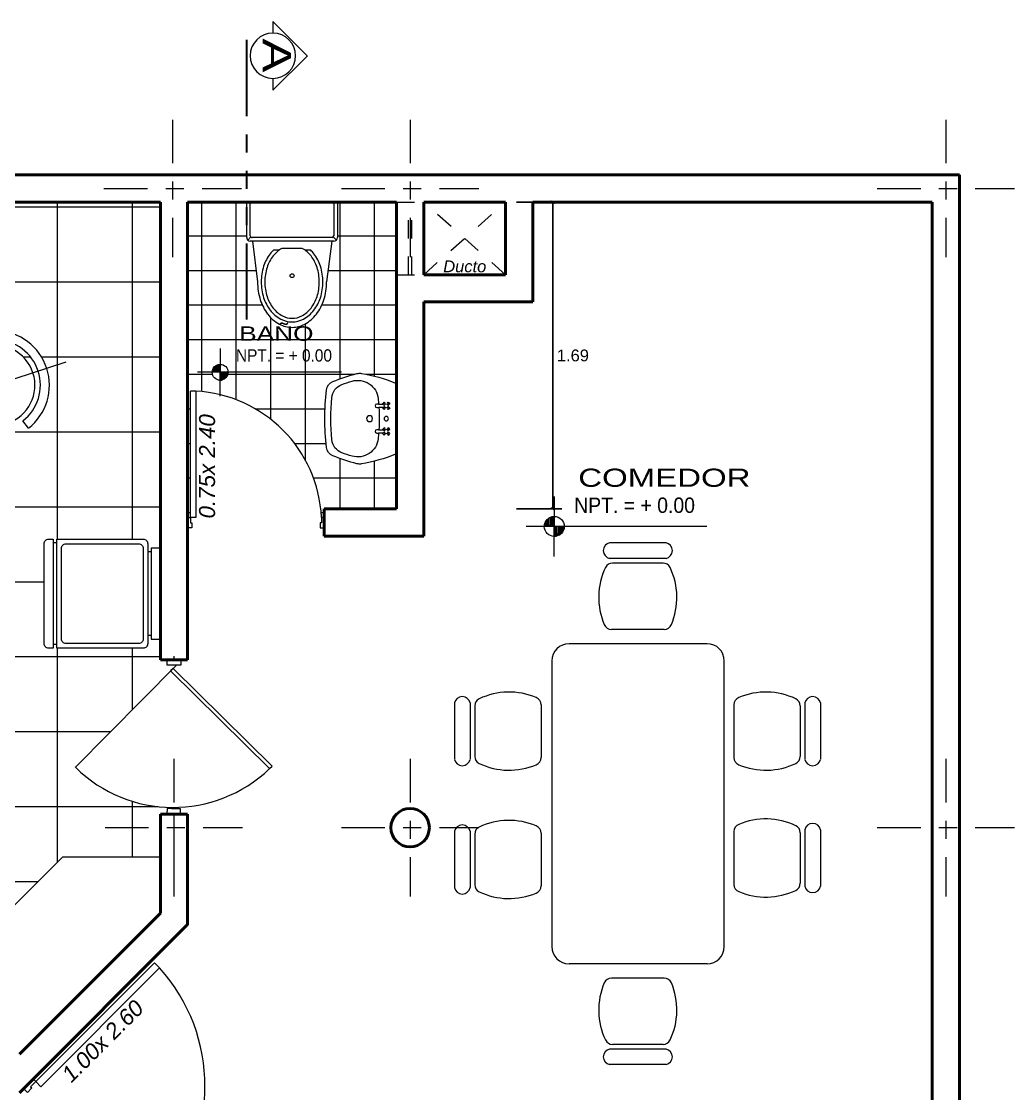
# Model space of a CAD drawing. Header units: millimetres. Extents: x 2033 to 2295, y 1536 to 1691.
# Drawn here: x 2193.81 to 2199.28, y 1553.54 to 1559.44 of the extents above; entities that cross this region are included whole.
import ezdxf

# ---------------------------------------------------------------- set-up
doc = ezdxf.new("R2010")
doc.units = ezdxf.units.MM
for name, pattern in [('ACAD_ISO02W100', [15, 12, -3]), ('ACAD_ISO06W100', [36, 24, -3, 0, -3, 0, -3, 0, -3]), ('ACAD_ISO10W100', [18, 12, -3, 0, -3]), ('HIDDEN2', [4.7625, 3.175, -1.5875])]:
    doc.linetypes.add(name, pattern=pattern)
doc.layers.get('Defpoints').update_dxf_attribs({"color": 164})
for name, color, linetype, lineweight in [('CARPINTERIA', 21, 'Continuous', 18), ('cotas', 251, 'Continuous', 15), ('Muebles', 33, 'Continuous', 9), ('MUEBLES-PUERTAS', 21, 'Continuous', 9), ('muroalto', 12, 'Continuous', 50), ('PISOS', 252, 'Continuous', 0), ('PROYECCIONES', 127, 'HIDDEN2', 5), ('PYV', 30, 'Continuous', 13), ('SANITARIO', 161, 'Continuous', 5), ('seccion', 130, 'Continuous', 35), ('TEXTOS', 7, 'Continuous', 5), ('texturasde piso', 252, 'Continuous', 0), ('UNO', 254, 'Continuous', 9), ('ventana-puerta', 2, 'Continuous', 5)]:
    doc.layers.add(name, color=color, linetype=linetype, lineweight=lineweight)
doc.layers.add('COTA', color=1, linetype='Continuous')
doc.styles.add('ARDELG', font='arial.ttf', dxfattribs={"width": 0.9, "height": 0.1})
doc.styles.add('ARIAL', font='arial.ttf', dxfattribs={"width": 1.3, "height": 0.1})
doc.styles.get("Standard").update_dxf_attribs({"font": 'arial.ttf'})
doc.dimstyles.new('Aritek', dxfattribs={"dimtxt": 0.065, "dimasz": 0.02, "dimexe": 0.05, "dimexo": 0.15, "dimgap": 0.03, "dimtad": 2, "dimtih": 1, "dimtoh": 1, "dimzin": 4, "dimdsep": 46, "dimtxsty": 'Standard', "dimblk": 'ARCHTICK', "dimcen": 0.1, "dimclrt": 7, "dimadec": 0, "dimazin": 0, "dimtfac": 1, "dimtmove": 2, "dimatfit": 1, "dimldrblk": 'DOTSMALL', "dimfxl": 0.2, "dimfxlon": 1, "dimarcsym": 0})

# ---------------------------------------------------------------- blocks, each defined once
blk = doc.blocks.new('puerta cocina')
at = {"layer": 'ventana-puerta', "lineweight": 9}
for p, q in [((0, -0.0375), (-0.02, -0.0375)), ((0.83, -0.0377), (0.8228, -0.0378)), ((0.86, -0.0375), (0.88, -0.0375))]:
    blk.add_line(p, q, dxfattribs=at)
at = {"layer": 'ventana-puerta', "lineweight": 9, "ltscale": 0.006}
blk.add_line((0.0311, -0.0261), (0.6016, -0.587), dxfattribs=at)
at = {"layer": 'ventana-puerta', "lineweight": 9}
for points in [[(0.6054, 0.4961), (0.5912, 0.5101), (0.0478, -0.0425), (0.0621, -0.0566), (0.6054, 0.4961)], [(0, -0.075), (0, 0), (0.03, 0), (0.03, -0.05), (0.03, -0.05), (0.03, -0.075)], [(0.86, -0.075), (0.86, 0), (0.83, 0), (0.83, -0.05), (0.83, -0.05), (0.83, -0.075)]]:
    blk.add_lwpolyline(points, close=True, dxfattribs=at)
blk.add_arc((0.0474, -0.0424), 0.7755, 315.50244, 43.97639, dxfattribs=at)
blk = doc.blocks.new('P')
at = {"linetype": 'Continuous'}
for p, q in [((0.06, 1), (0.02, 1)), ((0.02, 0.075), (0.02, 1)), ((0.06, 1), (0.06, 0.075)), ((0, 0), (0, 0.075)), ((0, 0.075), (0.02, 0.075)), ((0.06, 0.075), (0.02, 0.075)), ((0.02, 0.075), (0.02, 0.035)), ((0.98, 0.075), (0.98, 0.035)), ((1, 0.075), (0.98, 0.075)), ((1, 0), (1, 0.075)), ((0.03, 0), (0, 0)), ((0.02, 0.035), (0.03, 0.035)), ((0.03, 0.035), (0.03, 0)), ((0.97, 0.035), (0.97, 0)), ((0.98, 0.035), (0.97, 0.035)), ((0.97, 0), (1, 0))]:
    blk.add_line(p, q, dxfattribs=at)
blk.add_arc((0.0086, 0.0289), 0.9725, 2.71991, 86.96955, dxfattribs=at)
blk = doc.blocks.new('waterdwe')
at = {"layer": 'SANITARIO'}
for p, q in [((2478.0137, 1647.2625), (2478.0137, 1647.7625)), ((2478.0137, 1647.7625), (2478.2087, 1647.7625)), ((2478.2228, 1647.7566), (2478.2057, 1647.7396)), ((2478.0137, 1647.7425), (2478.1987, 1647.7425)), ((2478.2087, 1647.7325), (2478.2087, 1647.2925)), ((2478.2287, 1647.7425), (2478.2287, 1647.2825)), ((2478.2287, 1647.7306), (2478.4537, 1647.7025)), ((2478.2787, 1647.6153), (2478.2787, 1647.5843)), ((2478.2687, 1647.5687), (2478.2687, 1647.4563)), ((2478.2787, 1647.4407), (2478.2787, 1647.4097)), ((2478.2228, 1647.2684), (2478.2057, 1647.2854)), ((2478.2287, 1647.2944), (2478.4537, 1647.3225)), ((2478.1987, 1647.2825), (2478.0137, 1647.2825)), ((2478.2087, 1647.2625), (2478.0137, 1647.2625))]:
    blk.add_line(p, q, dxfattribs=at)
blk.add_circle((2478.4192, 1647.5125), 0.0107, dxfattribs=at)
for centre, radius, start, end in [((2478.2087, 1647.7425), 0.02, 360, 90), ((2478.1987, 1647.7325), 0.01, 360, 90), ((2478.4537, 1647.3746), 0.3279, 72.52588, 90), ((2478.4358, 1647.4545), 0.2252, 107.74852, 127.69424), ((2478.4358, 1647.4545), 0.2052, 107.74852, 127.69424), ((2478.4537, 1647.3987), 0.2838, 90, 107.74852), ((2478.4537, 1647.3987), 0.2638, 90, 107.74852), ((2478.4537, 1647.3987), 0.2838, 72.25148, 90), ((2478.4537, 1647.3987), 0.2638, 72.25148, 90), ((2478.4715, 1647.4545), 0.2052, 52.30576, 72.25148), ((2478.4715, 1647.4545), 0.2252, 52.30576, 72.25148), ((2478.475, 1647.4423), 0.257, 52.76517, 72.52588), ((2478.5076, 1647.4852), 0.203, 28.59117, 52.76517), ((2478.4084, 1647.49), 0.1604, 127.69424, 150.59746), ((2478.4084, 1647.49), 0.1804, 127.69424, 135.98708), ((2478.4989, 1647.49), 0.1604, 28.19314, 52.30576), ((2478.4989, 1647.49), 0.1804, 28.19314, 52.30576), ((2478.5577, 1647.5125), 0.146, 360, 28.59117), ((2478.541, 1647.5125), 0.1127, 360, 28.19314), ((2478.541, 1647.5125), 0.1327, 360, 28.19314), ((2478.541, 1647.5125), 0.1127, 331.80686, 360), ((2478.541, 1647.5125), 0.1327, 331.80686, 360), ((2478.5577, 1647.5125), 0.146, 331.40883, 360), ((2478.4084, 1647.535), 0.1604, 209.40254, 232.30576), ((2478.4084, 1647.535), 0.1804, 224.01292, 232.30576), ((2478.4358, 1647.5705), 0.2052, 232.30576, 252.25148), ((2478.4715, 1647.5705), 0.2052, 287.74852, 307.69424), ((2478.4989, 1647.535), 0.1604, 307.69424, 331.80686), ((2478.4989, 1647.535), 0.1804, 307.69424, 331.80686), ((2478.5076, 1647.5398), 0.203, 307.23483, 331.40883), ((2478.4358, 1647.5705), 0.2252, 232.30576, 252.25148), ((2478.4537, 1647.6263), 0.2838, 252.25148, 270), ((2478.4537, 1647.6263), 0.2638, 252.25148, 270), ((2478.4537, 1647.6263), 0.2638, 270, 287.74852), ((2478.4537, 1647.6263), 0.2838, 270, 287.74852), ((2478.4715, 1647.5705), 0.2252, 287.74852, 307.69424), ((2478.475, 1647.5827), 0.257, 287.47412, 307.23483), ((2478.1987, 1647.2925), 0.01, 270, 360), ((2478.4537, 1647.6504), 0.3279, 270, 287.47412), ((2478.2087, 1647.2825), 0.02, 270, 360)]:
    blk.add_arc(centre, radius, start, end, dxfattribs=at)
blk = doc.blocks.new('A$C493C44AB')
at = {"layer": 'SANITARIO'}
for p, q in [((0.17, 0.3198), (0.17, 0.2963)), ((0.1888, 0.2976), (0.1888, 0.3198)), ((0.3111, 0.3198), (0.3111, 0.2976)), ((0.3299, 0.2963), (0.3299, 0.3198))]:
    blk.add_line(p, q, dxfattribs=at)
for points in [[(0.4082, 0.0095, 0.268711), (0.4543, 0.0446, 0.03809), (0.4982, 0.177, 0.103744), (0.4991, 0.2022, 0.053168), (0.4461, 0.3892, 0.306147), (0.4382, 0.3945), (0.0617, 0.3945, 0.306147), (0.0539, 0.3892, 0.053168), (0.0008, 0.2022, 0.103744), (0.0018, 0.177, 0.03809), (0.0456, 0.0446, 0.268711), (0.0918, 0.0095, 0.062558)], [(0.174, 0.329), (0.1695, 0.3245, 0.056579), (0.1728, 0.3226), (0.1685, 0.3183, -0.141407), (0.1596, 0.3272), (0.1639, 0.3315, 0.056579), (0.1658, 0.3282), (0.1703, 0.3327, -0.274973), (0.1703, 0.3435), (0.1658, 0.348, 0.056579), (0.1639, 0.3447), (0.1596, 0.349, -0.141407), (0.1685, 0.3579), (0.1728, 0.3536, 0.056579), (0.1695, 0.3517), (0.174, 0.3472, -0.274973), (0.1848, 0.3472), (0.1894, 0.3517, 0.056579), (0.1861, 0.3536), (0.1904, 0.3579, -0.141407), (0.1992, 0.349), (0.1949, 0.3447, 0.056579), (0.193, 0.348), (0.1885, 0.3435, -0.274973), (0.1885, 0.3327), (0.193, 0.3282, 0.056579), (0.1949, 0.3315), (0.1992, 0.3272, -0.141407), (0.1904, 0.3183), (0.1861, 0.3226, 0.056579), (0.1894, 0.3245), (0.1848, 0.329, -0.274973)], [(0.3296, 0.3435), (0.3341, 0.348, -0.056579), (0.336, 0.3447), (0.3403, 0.349, 0.141407), (0.3314, 0.3579), (0.3271, 0.3536, -0.056579), (0.3304, 0.3517), (0.3259, 0.3472, 0.274973), (0.3151, 0.3472), (0.3106, 0.3517, -0.056579), (0.3139, 0.3536), (0.3096, 0.3579, 0.141407), (0.3007, 0.349), (0.305, 0.3447, -0.056579), (0.3069, 0.348), (0.3114, 0.3435, 0.274973), (0.3114, 0.3327), (0.3069, 0.3282, -0.056579), (0.305, 0.3315), (0.3007, 0.3272, 0.141407), (0.3096, 0.3183), (0.3139, 0.3226, -0.056579), (0.3106, 0.3245), (0.3151, 0.329, 0.274973), (0.3259, 0.329), (0.3304, 0.3245, -0.056579), (0.3271, 0.3226), (0.3314, 0.3183, 0.141407), (0.3403, 0.3272), (0.336, 0.3315, -0.056579), (0.3341, 0.3282), (0.3296, 0.3327, 0.274973)], [(0.3599, 0.2936, 0.007112), (0.3299, 0.2963), (0.3299, 0.2858, -1), (0.3111, 0.2858), (0.3111, 0.2976, 0.028913), (0.1888, 0.2976), (0.1888, 0.2858, -1), (0.17, 0.2858), (0.17, 0.2963, 0.007112), (0.1401, 0.2936, 0.468237), (0.0435, 0.1497, 0.016513), (0.0617, 0.0942, 0.289254), (0.1345, 0.0382, 0.0468), (0.3654, 0.0382, 0.289254), (0.4382, 0.0942, 0.016513), (0.4564, 0.1497, 0.468237)], [(0.2337, 0.2464, -1), (0.2662, 0.2464, -1)]]:
    blk.add_lwpolyline(points, format="xyb", close=True, dxfattribs=at)
blk.add_lwpolyline([(0.3111, 0.3333), (0.3111, 0.3324, 1)], format="xyb", dxfattribs=at)
for centre, radius in [((0.25, 0.3381), 0.0123), ((0.25, 0.2464), 0.0162)]:
    blk.add_circle(centre, radius, dxfattribs=at)
blk = doc.blocks.new('Refrigerador')
at = {"layer": 'MUEBLES-PUERTAS', "ltscale": 0.0035}
for points in [[(-0.3, 0.59), (-0.3, 0.615, -0.414214), (-0.275, 0.64), (0.275, 0.64, -0.414214), (0.3, 0.615), (0.3, 0.59)], [(-0.3, 0.57), (0.3, 0.57), (0.3, 0.095, -0.414214), (0.275, 0.07), (-0.275, 0.07, -0.414214), (-0.3, 0.095)]]:
    blk.add_lwpolyline(points, format="xyb", close=True, dxfattribs=at)
at = {"layer": 'UNO', "ltscale": 0.0035}
for p, q in [((-0.28, 0.57), (-0.28, 0.59)), ((0.28, 0.57), (0.28, 0.59)), ((-0.23, 0.05), (-0.23, 0.07)), ((0.23, 0.05), (0.23, 0.07))]:
    blk.add_line(p, q, dxfattribs=at)
blk.add_lwpolyline([(-0.25, 0.545), (0.25, 0.545, -0.414214), (0.275, 0.52), (0.275, 0.12, -0.414214), (0.25, 0.095), (-0.25, 0.095, -0.414214), (-0.275, 0.12), (-0.275, 0.52, -0.414214)], format="xyb", close=True, dxfattribs=at)
blk.add_lwpolyline([(-0.25, 0.05), (-0.25, 0), (0.25, 0), (0.25, 0.05)], close=True, dxfattribs=at)
blk = doc.blocks.new('Ref G Planta')
at = {"layer": 'MUEBLES-PUERTAS', "ltscale": 0.0035, "rotation": 180}
blk.add_blockref('Refrigerador', (0, -0.025), dxfattribs=at)
blk = doc.blocks.new('mesaa')
at = {"layer": 'Muebles', "lineweight": 0}
for p, q in [((4594.7062, 562.2277), (4594.3958, 562.2277)), ((4595.4128, 562.2277), (4595.1024, 562.2277)), ((4594.7062, 562.1422), (4594.3958, 562.1422)), ((4594.6904, 562.1165), (4594.4116, 562.1165)), ((4595.4128, 562.1422), (4595.1024, 562.1422)), ((4595.397, 562.1165), (4595.1182, 562.1165)), ((4594.6964, 561.7515), (4594.4056, 561.7515)), ((4595.403, 561.7515), (4595.1121, 561.7515)), ((4595.6443, 561.6921), (4594.0715, 561.6921)), ((4593.9765, 560.8371), (4593.9765, 561.5971)), ((4595.7393, 560.8371), (4595.7393, 561.5971)), ((4593.4215, 561.0633), (4593.4215, 561.3737)), ((4593.507, 561.0633), (4593.507, 561.3737)), ((4593.5326, 561.0791), (4593.5326, 561.3579)), ((4593.8976, 561.073), (4593.8976, 561.3639)), ((4595.8182, 561.073), (4595.8182, 561.3639)), ((4596.1832, 561.0791), (4596.1832, 561.3579)), ((4596.2088, 561.0633), (4596.2088, 561.3737)), ((4596.2943, 561.0633), (4596.2943, 561.3737)), ((4594.0715, 560.7421), (4595.6443, 560.7421)), ((4594.7044, 560.6891), (4594.4136, 560.6891)), ((4595.403, 560.6891), (4595.1121, 560.6891)), ((4594.7142, 560.2984), (4594.4038, 560.2984)), ((4594.6984, 560.3241), (4594.4196, 560.3241)), ((4595.4128, 560.2984), (4595.1024, 560.2984)), ((4595.397, 560.3241), (4595.1182, 560.3241)), ((4594.7142, 560.2129), (4594.4038, 560.2129)), ((4595.4128, 560.2129), (4595.1024, 560.2129))]:
    blk.add_line(p, q, dxfattribs=at)
for centre, radius, start, end in [((4594.4043, 562.1849), 0.0436, 101.30993, 258.69007), ((4594.6977, 562.1849), 0.0436, 281.30993, 78.69007), ((4595.1109, 562.1849), 0.0436, 101.30993, 258.69007), ((4595.4043, 562.1849), 0.0436, 281.30993, 78.69007), ((4594.4116, 562.0738), 0.0428, 90, 154.6217), ((4594.6904, 562.0738), 0.0428, 25.3783, 90), ((4595.1182, 562.0738), 0.0428, 90, 154.6217), ((4595.397, 562.0738), 0.0428, 25.3783, 90), ((4594.7204, 561.9273), 0.3845, 154.6217, 202.90241), ((4594.3816, 561.9273), 0.3845, 337.09759, 25.3783), ((4595.427, 561.9273), 0.3845, 154.6217, 202.90241), ((4595.0882, 561.9273), 0.3845, 337.09759, 25.3783), ((4594.4056, 561.7943), 0.0428, 202.90241, 270), ((4594.6964, 561.7943), 0.0428, 270, 337.09759), ((4595.1121, 561.7943), 0.0428, 202.90241, 270), ((4595.403, 561.7943), 0.0428, 270, 337.09759), ((4594.0715, 561.5971), 0.095, 90, 180), ((4595.6443, 561.5971), 0.095, 0, 90), ((4593.4642, 561.3651), 0.0436, 11.30993, 168.69007), ((4593.5754, 561.3579), 0.0428, 115.3783, 180), ((4593.7219, 561.0491), 0.3845, 67.09759, 115.3783), ((4593.8549, 561.3639), 0.0428, 0, 67.09759), ((4595.8609, 561.3639), 0.0428, 112.90241, 180), ((4595.9939, 561.0491), 0.3845, 64.6217, 112.90241), ((4596.1404, 561.3579), 0.0428, 0, 64.6217), ((4596.2516, 561.3651), 0.0436, 11.30993, 168.69007), ((4593.4642, 561.0718), 0.0436, 191.30993, 348.69007), ((4593.5754, 561.0791), 0.0428, 180, 244.6217), ((4593.7219, 561.3879), 0.3845, 244.6217, 292.90241), ((4593.8549, 561.073), 0.0428, 292.90241, 0), ((4595.8609, 561.073), 0.0428, 180, 247.09759), ((4595.9939, 561.3879), 0.3845, 247.09759, 295.3783), ((4596.1404, 561.0791), 0.0428, 295.3783, 0), ((4596.2516, 561.0718), 0.0436, 191.30993, 348.69007), ((4594.0715, 560.8371), 0.095, 180, 270), ((4595.6443, 560.8371), 0.095, 270, 0), ((4594.4136, 560.6463), 0.0428, 90, 157.09759), ((4594.7044, 560.6463), 0.0428, 22.90241, 90), ((4595.1121, 560.6463), 0.0428, 90, 157.09759), ((4595.403, 560.6463), 0.0428, 22.90241, 90), ((4594.7284, 560.5133), 0.3845, 157.09759, 205.3783), ((4594.3896, 560.5133), 0.3845, 334.6217, 22.90241), ((4595.427, 560.5133), 0.3845, 157.09759, 205.3783), ((4595.0882, 560.5133), 0.3845, 334.6217, 22.90241), ((4594.4196, 560.3668), 0.0428, 205.3783, 270), ((4594.6984, 560.3668), 0.0428, 270, 334.6217), ((4595.1182, 560.3668), 0.0428, 205.3783, 270), ((4595.397, 560.3668), 0.0428, 270, 334.6217), ((4594.4123, 560.2557), 0.0436, 101.30993, 258.69007), ((4594.7057, 560.2557), 0.0436, 281.30993, 78.69007), ((4595.1109, 560.2557), 0.0436, 101.30993, 258.69007), ((4595.4043, 560.2557), 0.0436, 281.30993, 78.69007)]:
    blk.add_arc(centre, radius, start, end, dxfattribs=at)
blk = doc.blocks.new('A$C01EB6467')
at = {"layer": 'Muebles'}
for p, q in [((0, 0.9929), (0, 0.3974)), ((-0.2349, 0.6679), (-0.2819, 0.685)), ((0.2819, 0.685), (0.2349, 0.6679)), ((-0.22, 0.5041), (-0.22, 0.5824)), ((0.22, 0.5824), (0.22, 0.5041)), ((-0.5643, 0.4798), (-0.5626, 0.4298)), ((0.5626, 0.4298), (0.5643, 0.4798)), ((-0.4859, 0.3892), (-0.4114, 0.365)), ((0.4114, 0.365), (0.4859, 0.3892)), ((-0.9443, 0.3068), (-0.3779, 0.1228)), ((0.9443, 0.3068), (0.3779, 0.1228)), ((-0.7078, -0.017), (-0.7386, -0.0564)), ((-0.5474, -0.0535), (-0.6218, -0.0293)), ((0.6218, -0.0293), (0.5474, -0.0535)), ((0.7386, -0.0564), (0.7078, -0.017)), ((-0.5203, -0.3418), (-0.4743, -0.2785)), ((0.4743, -0.2785), (0.5203, -0.3418)), ((-0.5836, -0.8033), (-0.2336, -0.3215)), ((0.5836, -0.8033), (0.2336, -0.3215)), ((-0.6307, -0.3885), (-0.5826, -0.4022)), ((0.5826, -0.4022), (0.6307, -0.3885)), ((-0.1183, -0.5371), (-0.1643, -0.6005)), ((0.1643, -0.6005), (0.1183, -0.5371)), ((-0.2025, -0.6784), (-0.1745, -0.7199)), ((0.1745, -0.7199), (0.2025, -0.6784))]:
    blk.add_line(p, q, dxfattribs=at)
blk.add_circle((0, 0), 0.55, dxfattribs=at)
for centre, radius, start, end in [((0, 0.5824), 0.3, 20, 160), ((0, 0.5824), 0.25, 20, 160), ((0, 0.5824), 0.22, 0, 180), ((-0.5539, 0.18), 0.3, 92, 232), ((0.5539, 0.18), 0.3, 308, 88), ((-0.5539, 0.18), 0.25, 92, 232), ((0.5539, 0.18), 0.25, 308, 88), ((-0.5539, 0.18), 0.22, 72, 252), ((0.5539, 0.18), 0.22, 288, 108), ((-0.3423, -0.4711), 0.22, 144, 324), ((0.3423, -0.4711), 0.22, 216, 36), ((-0.3423, -0.4711), 0.3, 164, 304), ((-0.3423, -0.4711), 0.25, 164, 304), ((0.3423, -0.4711), 0.3, 236, 16), ((0.3423, -0.4711), 0.25, 236, 16)]:
    blk.add_arc(centre, radius, start, end, dxfattribs=at)
blk = doc.blocks.new('_ArchTick')
at = {"color": 0, "linetype": 'ByBlock', "const_width": 0.15}
blk.add_lwpolyline([(-0.5, -0.5), (0.5, 0.5)], dxfattribs=at)
blk = doc.blocks.new('*D300')
at = {"layer": 'Defpoints', "color": 0, "linetype": 'Continuous', "transparency": 16777216}
for p in [(2196.1259, 1558.4473), (2196.1259, 1556.7573), (2196.735, 1556.7573)]:
    blk.add_point(p, dxfattribs=at)
at = {"layer": 'PISOS', "color": 0, "linetype": 'Continuous', "lineweight": -2, "transparency": 16777216}
for p, q in [((2196.535, 1558.4473), (2196.785, 1558.4473)), ((2196.735, 1558.4473), (2196.735, 1556.7573)), ((2196.535, 1556.7573), (2196.785, 1556.7573))]:
    blk.add_line(p, q, dxfattribs=at)
at = {"layer": 'PISOS', "color": 0, "linetype": 'Continuous', "lineweight": -2, "transparency": 16777216, "xscale": 0.02, "yscale": 0.02, "zscale": 0.02}
for p, rotation in [((2196.735, 1558.4473), 90), ((2196.735, 1556.7573), 270)]:
    blk.add_blockref('_ArchTick', p, dxfattribs=dict(at, rotation=rotation))
at = {"layer": 'PISOS', "color": 7, "linetype": 'Continuous', "transparency": 16777216, "insert": (2196.8464, 1557.6023), "char_height": 0.065, "attachment_point": 5}
blk.add_mtext('1.69', dxfattribs=at)
blk = doc.blocks.new('_DotSmall')
at = {"color": 0, "linetype": 'ByBlock', "const_width": 0.5}
blk.add_lwpolyline([(-0.0625, 0, 1), (0.0625, 0, 1)], format="xyb", close=True, dxfattribs=at)
blk = doc.blocks.new('Corte')
at = {"layer": 'TEXTOS', "color": 14, "ltscale": 0.0035}
for p, q in [((0.1476, 0.1688), (0.3377, -0.0212)), ((0.1476, 0.1038), (0.1476, 0.1688)), ((0.337, -0.0206), (0.1476, -0.21)), ((0.1476, -0.21), (0.1476, -0.1462))]:
    blk.add_line(p, q, dxfattribs=at)
blk.add_circle((0.1476, -0.0212), 0.125, dxfattribs=at)

msp = doc.modelspace()

# ---------------------------------------------------------------- hatches: boundary and pattern name
at = {"layer": 'PISOS', "linetype": 'Continuous'}
h = msp.add_hatch(dxfattribs=at)
h.set_pattern_fill('NET', color=256, scale=0.13)
h.set_pattern_definition([(360, (89.3961, -26.127), (1e-16, 0.41275), []), (90, (89.3961, -26.127), (-0.41275, 1e-16), [])])
h.paths.add_polyline_path([(2192.2, 1555.6758), (2191.6, 1555.6758), (2191.6, 1555.0758), (2192.2, 1555.0758), (2192.2, 1554.3543), (2193.5496, 1554.3543), (2194.035, 1554.8396), (2194.575, 1554.8396), (2194.575, 1555.0773), (2194.6112, 1555.0773), (2194.6113, 1555.107), (2194.6481, 1555.1069), (2194.6481, 1555.114, -0.198166), (2194.1072, 1555.3347), (2194.6623, 1555.8971), (2194.6376, 1555.8971), (2194.6129, 1555.8972), (2194.613, 1555.9267), (2194.575, 1555.9267), (2194.575, 1556.0411), (2194.525, 1556.0411), (2194.525, 1556.0611), (2194.505, 1556.0611), (2194.505, 1556.0161, -0.414214), (2194.48, 1555.9911), (2194.005, 1555.9911), (2194.005, 1556.0111), (2193.985, 1556.0111), (2193.985, 1555.9911), (2193.96, 1555.9911, -0.414214), (2193.935, 1556.0161), (2193.935, 1556.5661, -0.414214), (2193.96, 1556.5911), (2193.985, 1556.5911), (2193.985, 1556.5711), (2194.005, 1556.5711), (2194.005, 1556.5911), (2194.48, 1556.5911, -0.414214), (2194.505, 1556.5661), (2194.505, 1556.5211), (2194.525, 1556.5211), (2194.525, 1556.5411), (2194.575, 1556.5411), (2194.575, 1558.4473), (2191.6, 1558.4473), (2191.6, 1556.4008), (2192.2, 1556.4008)])
h.paths.add_polyline_path([(2192.5683, 1556.1376, -1), (2192.6783, 1556.1376, -1)], flags=16)
h.paths.add_polyline_path([(2192.7612, 1555.018, -1), (2192.6512, 1555.018, -1)], flags=16)
h.paths.add_polyline_path([(2192.4795, 1556.8705), (2192.5275, 1556.8567, 0.315299), (2192.6209, 1556.5855), (2192.6385, 1556.6098, -0.414214), (2192.5899, 1556.9171), (2192.6359, 1556.9804, -0.108827), (2192.5628, 1557.2055), (2192.4883, 1557.2297, -0.414214), (2192.3471, 1557.5069), (2192.3185, 1557.5161, 0.315299), (2192.4024, 1557.2419), (2192.3716, 1557.2025, -0.700208), (2192.5458, 1557.7387), (2192.5476, 1557.6887, 0.315299), (2192.3185, 1557.5161), (2192.3471, 1557.5069, -0.414214), (2192.6243, 1557.6481), (2192.6987, 1557.6239, -0.108827), (2192.8902, 1557.763), (2192.8902, 1557.8413, -0.414214), (2193.1102, 1558.0613), (2193.1102, 1558.0913, 0.315299), (2192.8752, 1557.9268), (2192.8283, 1557.9439, -0.700208), (2193.3921, 1557.9439), (2193.3451, 1557.9268, 0.315299), (2193.1102, 1558.0913), (2193.1102, 1558.0613, -0.414214), (2193.3302, 1557.8413), (2193.3302, 1557.763, -0.108827), (2193.5216, 1557.6239), (2193.596, 1557.6481, -0.414214), (2193.8733, 1557.5069), (2193.9018, 1557.5161, 0.315299), (2193.6727, 1557.6887), (2193.6745, 1557.7387, -0.700208), (2193.8487, 1557.2025), (2193.8179, 1557.2419, 0.315299), (2193.9018, 1557.5161), (2193.8733, 1557.5069, -0.414214), (2193.732, 1557.2297), (2193.6576, 1557.2055, -0.108827), (2193.5844, 1556.9804), (2193.6304, 1556.9171, -0.414214), (2193.5818, 1556.6098), (2193.5994, 1556.5855, 0.315299), (2193.6928, 1556.8567), (2193.7408, 1556.8705, -0.700208), (2193.2847, 1556.5391), (2193.3127, 1556.5805, 0.315299), (2193.5994, 1556.5855), (2193.5818, 1556.6098, -0.414214), (2193.2745, 1556.6585), (2193.2285, 1556.7218, -0.108827), (2192.9918, 1556.7218), (2192.9458, 1556.6585, -0.414214), (2192.6385, 1556.6098), (2192.6209, 1556.5855, 0.315299), (2192.9076, 1556.5805), (2192.9356, 1556.5391, -0.700208)], flags=16)
h.paths.add_polyline_path([(2192.196, 1555.6233), (2192.1957, 1555.1206), (2192.1724, 1555.1206), (2192.1727, 1555.6233)], flags=16)
h.paths.add_polyline_path([(2192.1587, 1555.6047), (2192.1585, 1555.1393, -0.414214), (2192.1119, 1555.0927), (2191.7209, 1555.093, -0.414214), (2191.6744, 1555.1395), (2191.6747, 1555.605, -0.414214), (2191.7212, 1555.6515), (2192.1122, 1555.6513, -0.414214)], flags=16)
h.paths.add_polyline_path([(2192.1261, 1555.5117, -1), (2191.9865, 1555.5117, -1)], flags=0)
h.paths.add_polyline_path([(2192.1075, 1555.5117, -1), (2192.0051, 1555.5117, -1)], flags=0)
h.paths.add_polyline_path([(2192.0889, 1555.5117, -1), (2192.0237, 1555.5117, -1)], flags=0)
h.paths.add_polyline_path([(2192.1492, 1555.2324, -1), (2191.963, 1555.2324, -1)], flags=0)
h.paths.add_polyline_path([(2192.1306, 1555.2324, -1), (2191.9817, 1555.2324, -1)], flags=0)
h.paths.add_polyline_path([(2192.112, 1555.2324, -1), (2192.0003, 1555.2324, -1)], flags=0)
h.paths.add_polyline_path([(2191.8701, 1555.5118, -1), (2191.6839, 1555.5118, -1)], flags=0)
h.paths.add_polyline_path([(2191.8515, 1555.5118, -1), (2191.7025, 1555.5118, -1)], flags=0)
h.paths.add_polyline_path([(2191.8329, 1555.5118, -1), (2191.7212, 1555.5118, -1)], flags=0)
h.paths.add_polyline_path([(2191.8467, 1555.2326, -1), (2191.707, 1555.2326, -1)], flags=0)
h.paths.add_polyline_path([(2191.8281, 1555.2326, -1), (2191.7257, 1555.2326, -1)], flags=0)
h.paths.add_polyline_path([(2191.8094, 1555.2326, -1), (2191.7443, 1555.2326, -1)], flags=0)
h.paths.add_polyline_path([(2191.6607, 1555.6515), (2191.6604, 1555.093), (2191.6371, 1555.093), (2191.6374, 1555.6515)], flags=16)
h.paths.add_polyline_path([(2192.7033, 1556.1651), (2193.4111, 1556.1651), (2193.4111, 1556.3403), (2192.7033, 1556.3403)], flags=24)
h.paths.add_polyline_path([(2192.7162, 1556.2995), (2193.3918, 1556.2995), (2193.3918, 1556.5055), (2192.7162, 1556.5055)], flags=24)
h.paths.add_polyline_path([(2192.7862, 1555.0455), (2193.494, 1555.0455), (2193.494, 1555.2207), (2192.7862, 1555.2207)], flags=24)
h.paths.add_polyline_path([(2192.8041, 1555.1798), (2193.5607, 1555.1798), (2193.5607, 1555.3859), (2192.8041, 1555.3859)], flags=24)
at = {"layer": 'texturasde piso', "linetype": 'ACAD_ISO02W100'}
h = msp.add_hatch(dxfattribs=at)
h.set_pattern_fill('NET', color=256, scale=0.06)
h.set_pattern_definition([(360, (89.3961, -26.12701), (5e-17, 0.1905), []), (90, (89.3961, -26.12701), (-0.1905, 6e-17), [])])
h.paths.add_polyline_path([(2195.875, 1558.4473), (2195.55, 1558.4473), (2195.55, 1558.2523, -0.414214), (2195.53, 1558.2323), (2195.5182, 1558.2323), (2195.49, 1558.0073, -0.076393), (2195.4749, 1557.9088, -0.086437), (2195.4344, 1557.8305, -0.105872), (2195.3699, 1557.7751, -0.125404), (2195.3, 1557.7573, -0.125404), (2195.2302, 1557.7751, -0.105872), (2195.1657, 1557.8305, -0.086437), (2195.1252, 1557.9088, -0.076393), (2195.11, 1558.0073), (2195.0819, 1558.2323), (2195.07, 1558.2323, -0.414214), (2195.05, 1558.2523), (2195.05, 1558.4473), (2194.725, 1558.4473), (2194.725, 1556.7573), (2194.725, 1556.7105), (2194.7401, 1556.7105), (2194.7401, 1557.4059), (2194.7701, 1557.4059, -0.04635), (2194.904, 1557.3863), (2194.904, 1557.4662, -0.414214), (2194.8603, 1557.51, -1), (2194.9477, 1557.51, -0.414214), (2194.904, 1557.4662), (2194.904, 1557.3863, -0.332823), (2195.4618, 1556.7105), (2195.4769, 1556.7105), (2195.4769, 1556.7573), (2195.875, 1556.7573), (2195.875, 1557.0607, -0.058248), (2195.67, 1557.0035, -0.0416), (2195.5251, 1557.0503, -0.268711), (2195.49, 1557.0965, -0.062558), (2195.49, 1557.4129, -0.268711), (2195.5251, 1557.459, -0.0416), (2195.67, 1557.5059, -0.058248), (2195.875, 1557.4486)])
h.paths.add_polyline_path([(2194.9675, 1557.5319), (2195.5302, 1557.5319), (2195.5302, 1557.6711), (2194.9675, 1557.6711)], flags=24)
h.paths.add_polyline_path([(2194.9784, 1557.6226), (2195.4273, 1557.6226), (2195.4273, 1557.7865), (2194.9784, 1557.7865)], flags=24)
at = {"layer": 'UNO', "ltscale": 0.005}
h = msp.add_hatch(dxfattribs=at)
h.set_pattern_fill('AR-PARQ1', color=21, scale=0.000119244, style=0)
h.set_pattern_definition([(90, (2045.015574, 1382.51158), (-0.036345611, 0.036345611), [0.036345611, -0.036345611]), (90, (2045.021632, 1382.51158), (-0.036345611, 0.036345611), [0.036345611, -0.036345611]), (90, (2045.02769, 1382.51158), (-0.036345611, 0.036345611), [0.036345611, -0.036345611]), (90, (2045.033747, 1382.51158), (-0.036345611, 0.036345611), [0.036345611, -0.036345611]), (90, (2045.039805, 1382.51158), (-0.036345611, 0.036345611), [0.036345611, -0.036345611]), (90, (2045.045862, 1382.51158), (-0.036345611, 0.036345611), [0.036345611, -0.036345611]), (90, (2045.05192, 1382.51158), (-0.036345611, 0.036345611), [0.036345611, -0.036345611]), (360, (2045.015574, 1382.547926), (0.036345611, -0.036345611), [0.036345611, -0.036345611]), (360, (2045.015574, 1382.553984), (0.036345611, -0.036345611), [0.036345611, -0.036345611]), (360, (2045.015574, 1382.56004), (0.036345611, -0.036345611), [0.036345611, -0.036345611]), (360, (2045.015574, 1382.5661), (0.036345611, -0.036345611), [0.036345611, -0.036345611]), (360, (2045.015574, 1382.572156), (0.036345611, -0.036345611), [0.036345611, -0.036345611]), (360, (2045.015574, 1382.578214), (0.036345611, -0.036345611), [0.036345611, -0.036345611]), (360, (2045.015574, 1382.58427), (0.036345611, -0.036345611), [0.036345611, -0.036345611])])
h.paths.add_polyline_path([(2194.904, 1557.51), (2194.904, 1557.5537, 0.414214), (2194.8603, 1557.51)])
h.paths.add_polyline_path([(2194.904, 1557.51), (2194.904, 1557.4662, 0.414214), (2194.9477, 1557.51)])
h = msp.add_hatch(dxfattribs=at)
h.set_pattern_fill('AR-PARQ1', color=21, scale=0.00015, style=0)
h.set_pattern_definition([(90, (2008.19584, 1336.526533), (-0.04572, 0.04572), [0.04572, -0.04572]), (90, (2008.20346, 1336.526533), (-0.04572, 0.04572), [0.04572, -0.04572]), (90, (2008.21108, 1336.526533), (-0.04572, 0.04572), [0.04572, -0.04572]), (90, (2008.2187, 1336.526533), (-0.04572, 0.04572), [0.04572, -0.04572]), (90, (2008.22632, 1336.526533), (-0.04572, 0.04572), [0.04572, -0.04572]), (90, (2008.23394, 1336.526533), (-0.04572, 0.04572), [0.04572, -0.04572]), (90, (2008.24156, 1336.526533), (-0.04572, 0.04572), [0.04572, -0.04572]), (360, (2008.19584, 1336.572253), (0.04572, -0.04572), [0.04572, -0.04572]), (360, (2008.19584, 1336.579873), (0.04572, -0.04572), [0.04572, -0.04572]), (360, (2008.19584, 1336.587493), (0.04572, -0.04572), [0.04572, -0.04572]), (360, (2008.19584, 1336.595113), (0.04572, -0.04572), [0.04572, -0.04572]), (360, (2008.19584, 1336.602733), (0.04572, -0.04572), [0.04572, -0.04572]), (360, (2008.19584, 1336.610353), (0.04572, -0.04572), [0.04572, -0.04572]), (360, (2008.19584, 1336.617973), (0.04572, -0.04572), [0.04572, -0.04572])])
h.paths.add_polyline_path([(2196.744, 1556.6611), (2196.744, 1556.7161, 0.414214), (2196.689, 1556.6611)])
h.paths.add_polyline_path([(2196.744, 1556.6611), (2196.744, 1556.6061, 0.414214), (2196.799, 1556.6611)])

# ---------------------------------------------------------------- linework, layer by layer
at = {"layer": 'CARPINTERIA'}
msp.add_line((2193.5496, 1554.3543), (2194.035, 1554.8396), dxfattribs=at)
at = {"layer": 'CARPINTERIA', "linetype": 'ACAD_ISO02W100'}
msp.add_line((2194.575, 1554.8396), (2194.035, 1554.8396), dxfattribs=at)
at = {"layer": 'muroalto'}
for p, q in [((2191.35, 1558.5973), (2198.975, 1558.5973)), ((2198.975, 1558.5973), (2198.975, 1551.2473)), ((2191.6, 1558.4473), (2194.575, 1558.4473)), ((2194.575, 1555.9267), (2194.575, 1558.4473)), ((2194.725, 1558.4473), (2195.875, 1558.4473)), ((2194.725, 1556.7573), (2194.725, 1558.4473)), ((2195.875, 1556.7573), (2195.875, 1558.4473)), ((2196.025, 1558.4473), (2196.475, 1558.4473)), ((2196.025, 1558.0473), (2196.025, 1558.4473)), ((2196.475, 1558.0473), (2196.475, 1558.4473)), ((2196.625, 1557.8973), (2196.625, 1558.4473)), ((2196.625, 1558.4473), (2198.825, 1558.4473)), ((2198.825, 1558.4473), (2198.825, 1551.3973)), ((2196.025, 1558.0473), (2196.475, 1558.0473)), ((2196.025, 1556.6073), (2196.025, 1557.8973)), ((2196.025, 1557.8973), (2196.625, 1557.8973)), ((2194.725, 1555.9267), (2194.725, 1556.7573)), ((2195.4769, 1556.6073), (2195.4769, 1556.7573)), ((2195.4769, 1556.7573), (2195.875, 1556.7573)), ((2195.4769, 1556.6073), (2196.025, 1556.6073)), ((2194.575, 1555.9267), (2194.725, 1555.9267)), ((2194.575, 1555.0773), (2194.725, 1555.0773)), ((2194.575, 1555.0773), (2194.575, 1554.5312)), ((2194.725, 1554.4667), (2194.725, 1555.0773)), ((2193.7982, 1553.7543), (2194.575, 1554.5312)), ((2193.7982, 1553.5422), (2194.725, 1554.469))]:
    msp.add_line(p, q, dxfattribs=at)
at = {"layer": 'muroalto', "linetype": 'Continuous'}
msp.add_circle((2195.95, 1555.0023), 0.1061, dxfattribs=at)
at = {"layer": 'PISOS', "linetype": 'ACAD_ISO02W100'}
msp.add_line((2194.6483, 1555.0674), (2194.6483, 1554.8204), dxfattribs=at)
at = {"layer": 'PROYECCIONES', "linetype": 'ACAD_ISO02W100', "ltscale": 0.007}
for p, q in [((2195.875, 1558.4473), (2196.025, 1558.4473)), ((2195.9402, 1558.0473), (2195.9403, 1558.4473)), ((2195.9602, 1558.0473), (2195.9603, 1558.4473)), ((2196.475, 1558.0473), (2196.025, 1558.4473)), ((2196.025, 1558.0473), (2196.475, 1558.4473)), ((2195.875, 1558.0473), (2196.025, 1558.0473))]:
    msp.add_line(p, q, dxfattribs=at)
at = {"layer": 'seccion', "linetype": 'ACAD_ISO06W100', "ltscale": 0.0175}
msp.add_line((2195.0492, 1559.3398), (2195.0492, 1557.7825), dxfattribs=at)
at = {"layer": 'UNO', "linetype": 'ACAD_ISO10W100', "ltscale": 0.02}
for p, q in [((2194.6424, 1558.9006), (2194.6424, 1558.144)), ((2195.95, 1558.9006), (2195.95, 1558.144)), ((2198.9, 1558.9006), (2198.9, 1558.144)), ((2194.2641, 1558.5223), (2195.0207, 1558.5223)), ((2195.5717, 1558.5223), (2196.3283, 1558.5223)), ((2198.5217, 1558.5223), (2199.2783, 1558.5223)), ((2194.6483, 1555.3806), (2194.6483, 1554.624)), ((2195.95, 1555.3806), (2195.95, 1554.624)), ((2198.9, 1555.3806), (2198.9, 1554.624)), ((2194.27, 1555.0023), (2195.0266, 1555.0023)), ((2195.5717, 1555.0023), (2196.3283, 1555.0023)), ((2198.5217, 1555.0023), (2199.2783, 1555.0023))]:
    msp.add_line(p, q, dxfattribs=at)
at = {"layer": 'UNO', "ltscale": 0.005}
for p, q in [((2194.904, 1557.6413), (2194.904, 1557.51)), ((2195.5719, 1557.51), (2194.7801, 1557.51)), ((2194.904, 1557.3786), (2194.904, 1557.51)), ((2196.744, 1556.8264), (2196.744, 1556.6611)), ((2197.5842, 1556.6611), (2196.5882, 1556.6611)), ((2196.744, 1556.4958), (2196.744, 1556.6611))]:
    msp.add_line(p, q, dxfattribs=at)
for centre, radius in [((2194.904, 1557.51), 0.0437), ((2196.744, 1556.6611), 0.055)]:
    msp.add_circle(centre, radius, dxfattribs=at)

# ---------------------------------------------------------------- block references
at = {"xscale": -1, "rotation": 270}
msp.add_blockref('A$C493C44AB', (2195.4805, 1557.0047), dxfattribs=at)
at = {"layer": 'CARPINTERIA', "rotation": 269.9999999999999}
msp.add_blockref('Ref G Planta', (2194.6, 1556.2911), dxfattribs=at)
at = {"layer": 'COTA', "color": 0, "xscale": 0.9877367904999776, "yscale": 0.9877367904999776, "zscale": 0.9877367904999776, "rotation": 269.8821542642855}
msp.add_blockref('puerta cocina', (2194.6871, 1555.9266), dxfattribs=at)
at = {"layer": 'cotas', "xscale": -1, "rotation": 180}
msp.add_blockref('Corte', (2195.0468, 1559.2319), dxfattribs=at)
at = {"layer": 'Muebles'}
msp.add_blockref('A$C01EB6467', (2193.1102, 1557.2589), dxfattribs=at)
at = {"layer": 'Muebles', "color": 0, "lineweight": 0, "rotation": 90}
msp.add_blockref('mesaa', (2758.4223, -3039.7238), dxfattribs=at)
at = {"layer": 'PYV', "ltscale": 0.15, "xscale": 0.7518351310332037, "yscale": 0.7518351310332037, "zscale": 0.7518351310332037}
msp.add_blockref('P', (2194.725, 1556.6541), dxfattribs=at)
at = {"layer": 'PYV', "ltscale": 0.15, "xscale": 0.9997441879840495, "yscale": 0.9997441879840495, "zscale": 0.9997441879840495, "rotation": 314.9999999999999}
msp.add_blockref('P', (2193.8214, 1553.5654), dxfattribs=at)
at = {"layer": 'SANITARIO', "rotation": 269.9999999999999}
msp.add_blockref('waterdwe', (547.7875, 4036.4609), dxfattribs=at)

# ---------------------------------------------------------------- texts
at = {"insert": (2196.2509, 1558.0598), "char_height": 0.065, "width": 2.425031, "attachment_point": 8}
msp.add_mtext('{\\fArial|b0|i1|c0|p34;Ducto}', dxfattribs=at)
at = {"char_height": 0.088, "width": 0.74437, "attachment_point": 8}
for s, insert, rotation in [('{\\fArial|b0|i1|c0|p34;0.75x 2.40}', (2194.877, 1556.9919), 90), ('{\\fArial|b0|i1|c0|p34;1.00x 2.60}', (2194.2887, 1553.7955), 45)]:
    msp.add_mtext(s, dxfattribs=dict(at, insert=insert, rotation=rotation))
at = {"layer": 'TEXTOS', "ltscale": 0.005, "insert": (2195.2932, 1559.3486), "char_height": 0.155, "width": 1.686, "attachment_point": 1, "rotation": 270, "style": 'ARIAL'}
msp.add_mtext('A', dxfattribs=at)
at = {"layer": 'TEXTOS', "ltscale": 0.005, "attachment_point": 1}
for s, insert, char_height, width, style in [('BAÑO', (2195.0089, 1557.7629), 0.0795, 1.340304, 'ARIAL'), ('NPT. = + 0.00', (2194.9909, 1557.6366), 0.067572, 0.794961, 'ARDELG'), ('COMEDOR', (2196.8759, 1556.9794), 0.1, 1.686, 'ARIAL'), ('NPT. = + 0.00', (2196.8533, 1556.8204), 0.085, 1, 'ARDELG')]:
    msp.add_mtext(s, dxfattribs=dict(at, insert=insert, char_height=char_height, width=width, style=style))

# ---------------------------------------------------------------- dimensions: what is measured, and where the dimension line sits
at = {"layer": 'PISOS', "linetype": 'Continuous'}
dim = msp.add_linear_dim(base=(2196.735, 1556.7573), p1=(2196.1259, 1558.4473), p2=(2196.1259, 1556.7573), angle=90, dimstyle='Aritek', dxfattribs=at)
dim.commit()
dim.dimension.update_dxf_attribs({"geometry": '*D300', "text_midpoint": (2196.8464, 1557.6023)})

doc.saveas('drawing.dxf')
